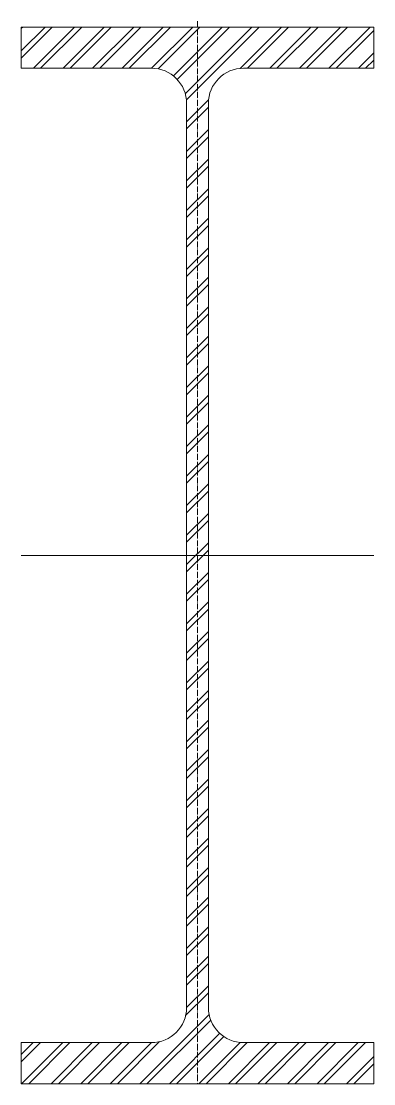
# Model space of a CAD drawing. Header units: metres. Extents: x -150 to 150, y -450 to 455.
import ezdxf

# ---------------------------------------------------------------- set-up
doc = ezdxf.new("R2010")
doc.units = ezdxf.units.M
doc.linetypes.add('MV_hartlijn_staal', pattern=[6.6, 5, -0.8, 0, -0.8])
doc.layers.add('A-DETL-GENF', color=92, linetype='Continuous', lineweight=18)

# ---------------------------------------------------------------- blocks, each defined once
blk = doc.blocks.new('28 Staalprofielen- IPE_HEA_HEB 2d - HEB900-3530628-00_0 Basismaterialen')
at = {"layer": 'A-DETL-GENF', "lineweight": 13}
h = blk.add_hatch(dxfattribs=at)
h.set_pattern_fill('FP_251', color=256, style=0, pattern_type=2)
h.set_pattern_definition([(45, (4360.222, 237.898), (-12.57236, 12.57236), []), (45, (4360.222, 256.948), (-12.57236, 12.57236), [])])
h.paths.add_polyline_path([(-150, -450), (150, -450), (150, -415), (39.25, -415), (35.3, -414.74), (31.49, -413.98), (27.77, -412.71), (24.25, -410.98), (20.99, -408.8), (18.04, -406.21), (15.45, -403.26), (13.27, -400), (11.54, -396.48), (10.27, -392.76), (9.51, -388.95), (9.25, -385), (9.25, 385), (9.51, 388.95), (10.27, 392.76), (11.54, 396.48), (13.27, 400), (15.45, 403.26), (18.04, 406.21), (20.99, 408.8), (24.25, 410.98), (27.77, 412.71), (31.49, 413.98), (35.3, 414.74), (39.25, 415), (150, 415), (150, 450), (-150, 450), (-150, 415), (-39.25, 415), (-35.3, 414.74), (-31.49, 413.98), (-27.77, 412.71), (-24.25, 410.98), (-20.99, 408.8), (-18.04, 406.21), (-15.45, 403.26), (-13.27, 400), (-11.54, 396.48), (-10.27, 392.76), (-9.51, 388.95), (-9.25, 385), (-9.25, -385), (-9.51, -388.95), (-10.27, -392.76), (-11.54, -396.48), (-13.27, -400), (-15.45, -403.26), (-18.04, -406.21), (-20.99, -408.8), (-24.25, -410.98), (-27.77, -412.71), (-31.49, -413.98), (-35.3, -414.74), (-39.25, -415), (-150, -415)])
at = {"layer": 'A-DETL-GENF', "linetype": 'MV_hartlijn_staal', "lineweight": 13}
blk.add_line((0, 455), (0, -450), dxfattribs=at)
at = {"layer": 'A-DETL-GENF'}
for p, q in [((150, 450), (-150, 450)), ((-150, 450), (-150, 415)), ((150, 450), (-150, 450)), ((-150, 450), (-150, 415)), ((150, 415), (150, 450)), ((150, 450), (150, 415)), ((-150, 415), (-39.25, 415)), ((-150, 415), (-39.25, 415)), ((39.25, 415), (150, 415)), ((150, 415), (39.25, 415)), ((-9.25, 385), (-9.25, -385)), ((-9.25, 385), (-9.25, -385)), ((9.25, -385), (9.25, 385)), ((9.25, 385), (9.25, -385)), ((-150, 0), (150, 0)), ((-39.25, -415), (-150, -415)), ((-150, -415), (-150, -450)), ((-150, -450), (-150, -415)), ((-150, -415), (-39.25, -415)), ((150, -415), (39.25, -415)), ((150, -415), (39.25, -415)), ((150, -450), (150, -415)), ((150, -450), (150, -415)), ((-150, -450), (150, -450)), ((150, -450), (-150, -450))]:
    blk.add_line(p, q, dxfattribs=at)
for centre, start, end in [((-39.25, 385), 0, 90), ((-39.25, 385), 360, 90), ((39.25, 385), 90, 180), ((39.25, 385), 90, 180), ((-39.25, -385), 270, 0), ((-39.25, -385), 270, 0), ((39.25, -385), 180, 270), ((39.25, -385), 180, 270)]:
    blk.add_arc(centre, 30, start, end, dxfattribs=at)

msp = doc.modelspace()

# ---------------------------------------------------------------- block references
msp.add_blockref('28 Staalprofielen- IPE_HEA_HEB 2d - HEB900-3530628-00_0 Basismaterialen', (0, 0))

doc.saveas('drawing.dxf')
